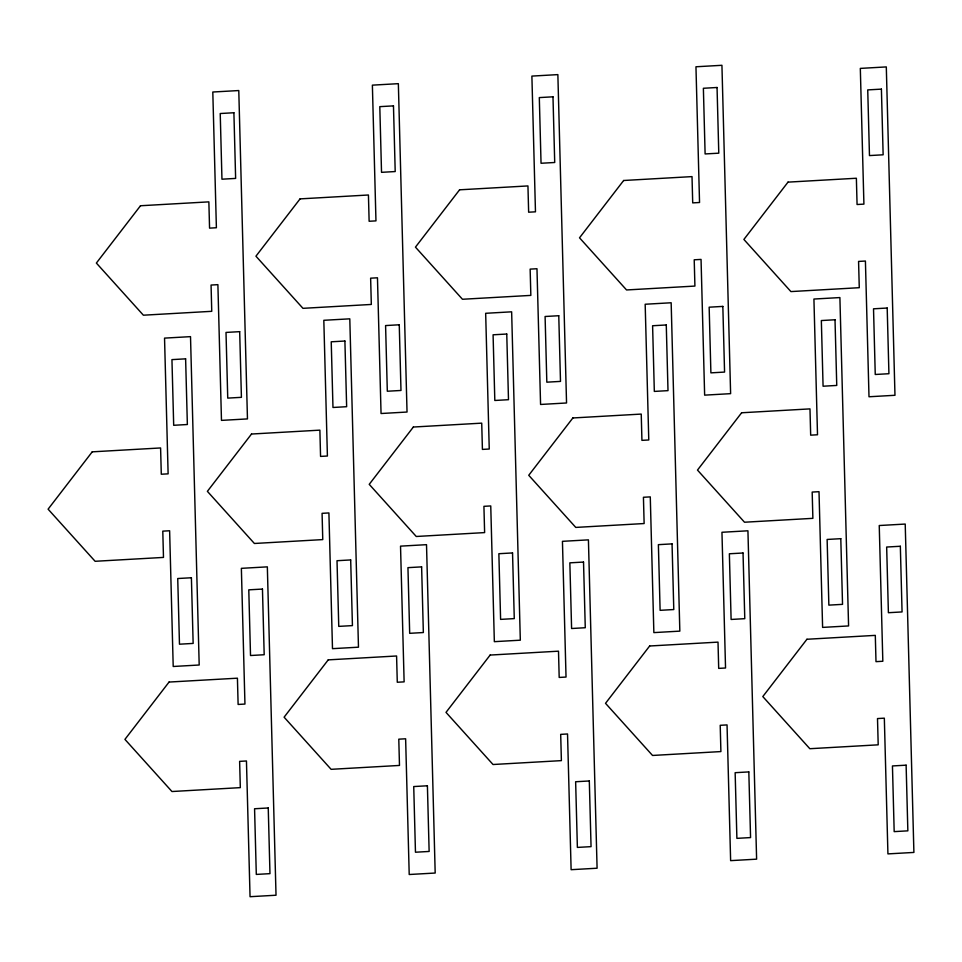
<?xml version="1.0" encoding="UTF-8"?>
<svg xmlns="http://www.w3.org/2000/svg" width="962" height="962" viewBox="0 0 962 962"><rect width="100%" height="100%" fill="white"/><g stroke="black" fill="none" stroke-linecap="round" stroke-linejoin="round"><path stroke-width="1.44" d="M140.5 205.748L96.368 263.059L143.386 315.199L211.748 311.315L211.063 285.053L217.893 284.656L221.476 420.382L247.462 418.915L238.78 90.548L212.806 92.015L216.39 227.741L209.56 228.138L208.862 201.864L140.5 205.748M92.232 451.839L48.1 509.163L95.118 561.291L163.48 557.419L162.794 531.144L169.625 530.759L173.208 666.486L199.194 665.007L190.512 336.64L164.538 338.119L168.122 473.845L161.291 474.23L160.594 447.955L92.232 451.839M300.072 198.881L255.94 256.193L302.958 308.333L371.32 304.449L370.635 278.174L377.465 277.79L381.048 413.516L407.034 412.037L398.352 83.67L372.378 85.149L375.962 220.875L369.131 221.26L368.434 194.997L300.072 198.881M251.515 434.03L207.383 491.341L254.401 543.482L322.763 539.598L322.078 513.335L328.908 512.938L332.491 648.665L358.477 647.186L349.795 318.831L323.821 320.298L327.405 456.024L320.562 456.409L319.877 430.146L251.515 434.03M459.583 189.815L415.452 247.138L462.469 299.266L530.844 295.394L530.146 269.12L536.976 268.735L540.572 404.461L566.546 402.982L557.864 74.615L531.89 76.094L535.473 211.82L528.643 212.205L527.946 185.931L459.583 189.815M169.059 682.058L124.928 739.381L171.957 791.522L240.32 787.637L239.622 761.363L246.452 760.978L250.048 896.704L276.022 895.225L267.34 566.858L241.366 568.338L244.949 704.064L238.119 704.449L237.422 678.186L169.059 682.058M413.359 427.032L369.228 484.343L416.257 536.483L484.62 532.599L483.922 506.325L490.752 505.94L494.348 641.666L520.322 640.187L511.64 311.82L485.666 313.299L489.249 449.026L482.419 449.41L481.721 423.148L413.359 427.032M623.653 180.495L579.521 237.818L626.551 289.959L694.913 286.075L694.215 259.8L701.045 259.415L704.641 395.142L730.615 393.662L721.933 65.296L695.959 66.775L699.542 202.501L692.712 202.886L692.015 176.611L623.653 180.495M328.222 659.872L284.103 717.183L331.12 769.323L399.483 765.439L398.785 739.177L405.627 738.78L409.211 874.506L435.185 873.039L426.515 544.672L400.529 546.139L404.124 681.866L397.282 682.25L396.584 655.988L328.222 659.872M572.871 417.965L528.739 475.288L575.769 527.416L644.131 523.544L643.434 497.27L650.276 496.885L653.859 632.611L679.833 631.132L671.163 302.765L645.177 304.245L648.773 439.971L641.931 440.355L641.233 414.081L572.871 417.965M788.01 182.131L743.891 239.442L790.908 291.582L859.27 287.698L858.573 261.423L865.415 261.039L868.999 396.765L894.973 395.286L886.303 66.919L860.317 68.398L863.912 204.124L857.07 204.509L856.372 178.247L788.01 182.131M490.139 655.062L446.007 712.373L493.025 764.513L561.387 760.629L560.69 734.367L567.532 733.97L571.115 869.696L597.089 868.217L588.419 539.862L562.445 541.329L566.029 677.056L559.187 677.44L558.501 651.178L490.139 655.062M741.618 412.77L697.486 470.081L744.516 522.222L812.878 518.338L812.181 492.075L819.011 491.678L822.606 627.404L848.58 625.937L839.898 297.571L813.924 299.038L817.508 434.764L810.677 435.161L809.98 408.886L741.618 412.77M649.651 645.995L605.519 703.318L652.537 755.459L720.899 751.575L720.213 725.3L727.044 724.915L730.627 860.641L756.613 859.162L747.931 530.796L721.957 532.275L725.54 668.001L718.698 668.386L718.013 642.123L649.651 645.995M806.938 639.261L762.806 696.572L809.836 748.713L878.198 744.828L877.5 718.566L884.331 718.169L887.926 853.895L913.9 852.428L905.218 524.062L879.244 525.529L882.827 661.255L875.997 661.652L875.3 635.377L806.938 639.261M233.898 112.746L220.226 113.528L221.957 179.197L235.63 178.415L233.898 112.746M393.47 105.88L379.798 106.65L381.529 172.33L395.202 171.549L393.47 105.88M552.982 96.813L539.309 97.595L541.041 163.263L554.713 162.494L552.982 96.813M717.051 87.494L703.378 88.276L705.11 153.944L718.782 153.174L717.051 87.494M881.408 89.129L867.736 89.899L869.468 155.579L883.14 154.798L881.408 89.129M239.682 331.662L226.01 332.431L227.741 398.112L241.414 397.33L239.682 331.662M399.254 324.783L385.582 325.565L387.313 391.233L400.986 390.464L399.254 324.783M558.766 315.728L545.093 316.498L546.825 382.179L560.497 381.397L558.766 315.728M722.835 306.409L709.162 307.191L710.894 372.859L724.566 372.078L722.835 306.409M887.192 308.032L873.52 308.814L875.252 374.483L888.924 373.713L887.192 308.032M344.901 341.029L331.229 341.799L332.972 407.479L346.645 406.698L344.901 341.029M506.758 334.03L493.085 334.8L494.817 400.481L508.489 399.699L506.758 334.03M666.269 324.964L652.597 325.745L654.328 391.414L668.001 390.644L666.269 324.964M835.016 319.769L821.344 320.55L823.075 386.219L836.748 385.437L835.016 319.769M185.618 358.838L171.945 359.62L173.689 425.288L187.362 424.519L185.618 358.838M350.685 559.932L337.013 560.714L338.756 626.382L352.429 625.613L350.685 559.932M512.542 552.934L498.869 553.715L500.601 619.384L514.273 618.614L512.542 552.934M672.053 543.879L658.381 544.66L660.112 610.329L673.785 609.547L672.053 543.879M840.8 538.684L827.128 539.454L828.859 605.134L842.532 604.352L840.8 538.684M191.402 577.753L177.73 578.523L179.473 644.203L193.146 643.422L191.402 577.753M421.621 566.871L407.948 567.652L409.68 633.321L423.352 632.539L421.621 566.871M583.525 562.061L569.853 562.842L571.596 628.511L585.269 627.729L583.525 562.061M743.037 553.006L729.364 553.775L731.108 619.456L744.78 618.674L743.037 553.006M900.336 546.26L886.663 547.041L888.395 612.71L902.067 611.928L900.336 546.26M262.458 589.069L248.785 589.838L250.517 655.519L264.189 654.737L262.458 589.069M427.405 785.786L413.732 786.555L415.464 852.224L429.136 851.454L427.405 785.786M589.309 780.964L575.637 781.745L577.38 847.414L591.053 846.644L589.309 780.964M748.821 771.909L735.148 772.69L736.892 838.359L750.564 837.577L748.821 771.909M906.12 765.175L892.447 765.944L894.179 831.625L907.851 830.843L906.12 765.175M268.242 807.972L254.569 808.753L256.301 874.422L269.973 873.652L268.242 807.972"/></g></svg>
